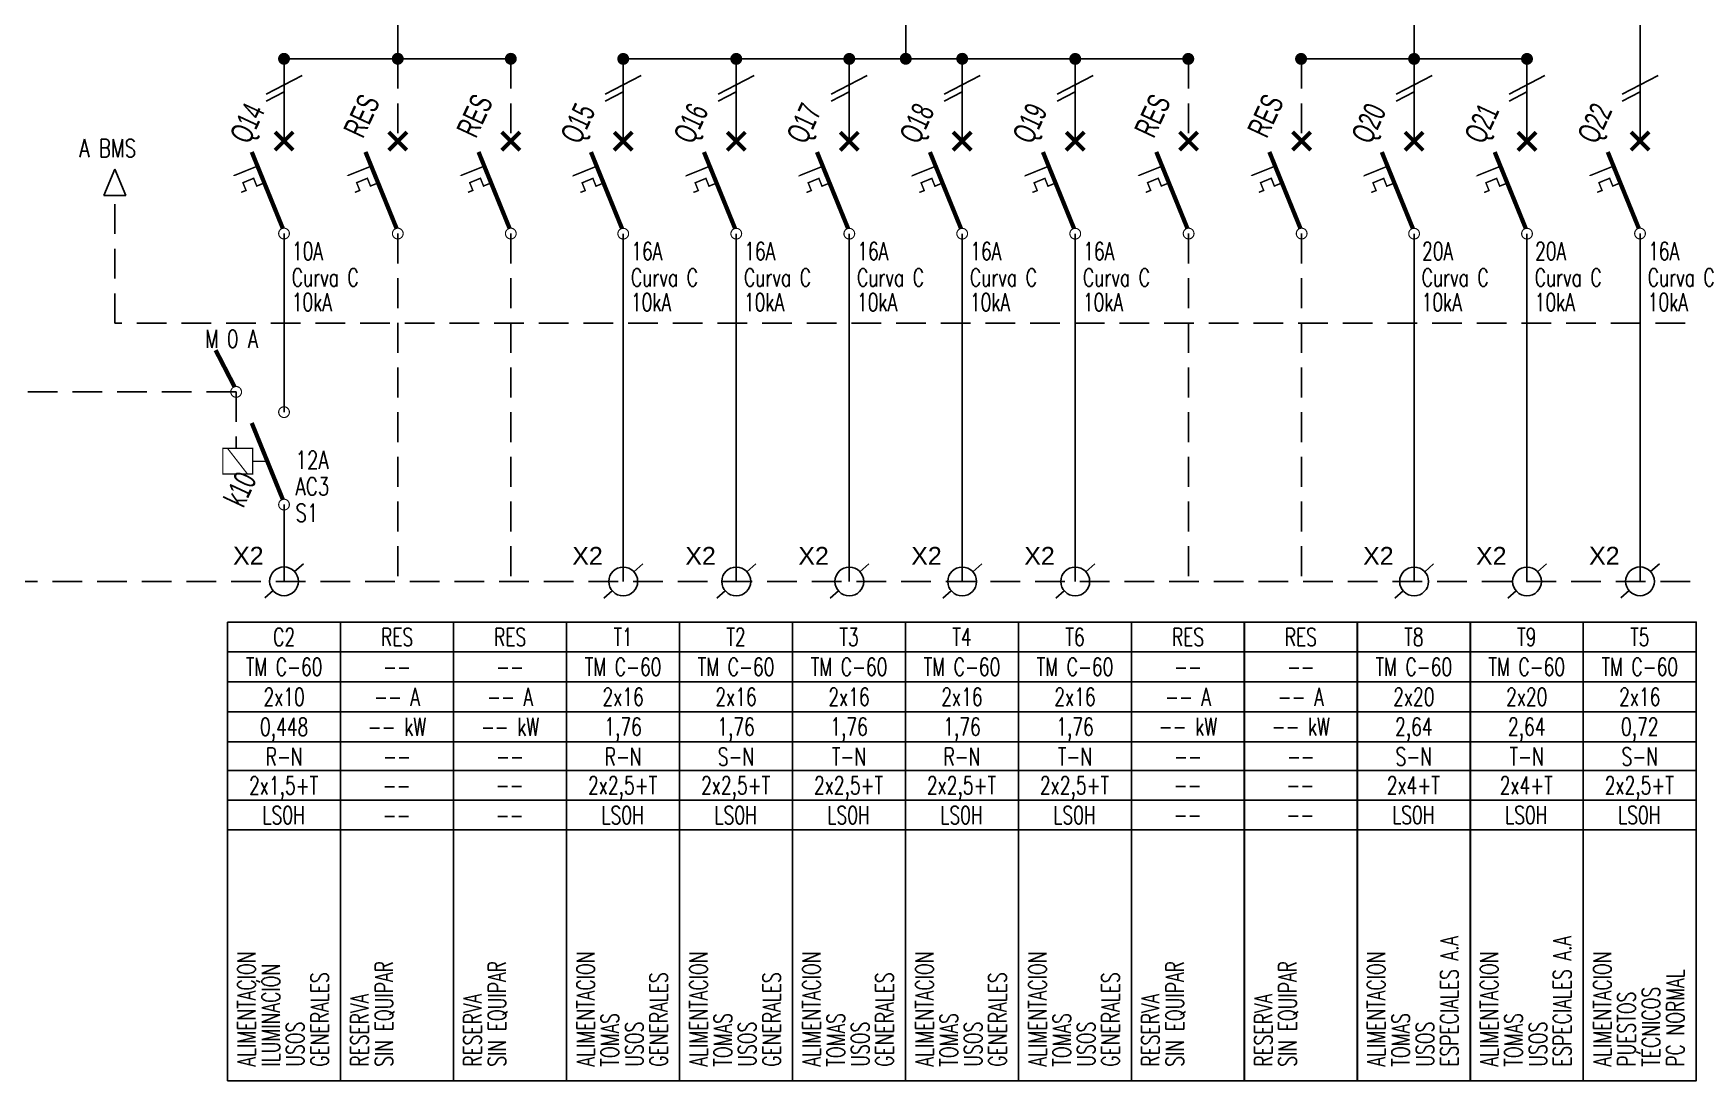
# Model space of a CAD drawing. Header units: millimetres. Extents: x 268.5 to 336.2, y -32.8 to -15.6.
# Drawn here: x 295.22 to 309.13, y -32.78 to -23.99 of the extents above; entities that cross this region are included whole.
import ezdxf
from ezdxf.enums import TextEntityAlignment as Align

# ---------------------------------------------------------------- set-up
doc = ezdxf.new("R2010")
doc.units = ezdxf.units.MM
doc.set_wipeout_variables(frame=1)
doc.linetypes.add('HIDDEN', pattern=[0.375, 0.25, -0.125])
doc.linetypes.add('PHANTOM', pattern=[63.5, 31.75, -6.35, 6.35, -6.35, 6.35, -6.35])
for name, color, linetype in [('IE-UN-BARRAS', 14, 'Continuous'), ('IE-UN-COMANDO', 11, 'HIDDEN'), ('IE-UN-CONDUCTOR', 14, 'Continuous'), ('IE-UN-INSTRUMENTOS', 171, 'Continuous'), ('IE-UN-INTERRUPTORES', 74, 'Continuous'), ('IE-UN-RECUADRO', 24, 'HIDDEN'), ('IE-UN-TEXTOS', 154, 'Continuous'), ('INSTRUMENTOS', 171, 'Continuous')]:
    doc.layers.add(name, color=color, linetype=linetype)
doc.styles.add('ARIAL', font='arial.ttf')
doc.styles.add('COTAS', font='romans.shx', dxfattribs={"width": 0.7})
doc.styles.add('ROMAND', font='romans.shx', dxfattribs={"height": 0.003})
doc.styles.get("Standard").update_dxf_attribs({"font": 'arial.ttf'})
doc.styles.add('UN-2016', font='romans.shx', dxfattribs={"width": 0.7, "height": 0.15})

# ---------------------------------------------------------------- blocks, each defined once
blk = doc.blocks.new('TM-DIN')
for points, const_width in [([(-0.076, 0.897), (0.076, 0.745)], 0.0333), ([(-0.076, 0.745), (0.076, 0.897)], 0.0333), ([(-0.01, 0.088), (-0.271, 0.73)], 0.0361), ([(-0.18, 0.464), (-0.229, 0.444), (-0.255, 0.509), (-0.345, 0.472), (-0.319, 0.407), (-0.36, 0.391)], 0.0125)]:
    blk.add_lwpolyline(points, dxfattribs=dict(const_width=const_width))
blk.add_lwpolyline([(-0.23, 0.608, 0.0125, 0.0125, 0), (-0.352, 0.559, 0.0624, 0, 0), (-0.431, 0.527, 0, 0, 0)], format="xyseb")
at = {"const_width": 0.00933}
blk.add_lwpolyline([(-0.045, 0.045, 1), (0.045, 0.045, 1)], format="xyb", close=True, dxfattribs=at)
at = {"style": 'UN-2016', "width": 0.7}
for tag, p in [('CAPAC', (0.068, -0.176)), ('CURVA', (0.065, -0.398)), ('CAPAC', (0.065, -0.605))]:
    blk.add_attdef(tag, p, '', height=0.15, dxfattribs=at)
blk = doc.blocks.new('BORNES')
for points in [[(0.089, 0.082), (0.164, 0.147)], [(-0.162, -0.139), (-0.092, -0.078)]]:
    blk.add_lwpolyline(points)
blk.add_circle((0, 0), 0.121)
at = {"layer": 'IE-UN-INSTRUMENTOS'}
blk.add_attdef('BORNES', (-0.428, 0.14), '', height=0.15, dxfattribs=at)
blk = doc.blocks.new('COND-1P-N')
for p, q in [((-0.302, -0.082), (0.302, 0.232)), ((-0.302, -0.201), (0, -0.043))]:
    blk.add_line(p, q)
blk = doc.blocks.new('PLANILLA-UNI')
blk.add_lwpolyline([(-0.85, -0.422), (-0.85, -7.322), (0.85, -7.322), (0.85, -0.422)], close=True)
for points in [[(-0.85, -0.872), (0.85, -0.872)], [(-0.85, -1.322), (0.85, -1.322)], [(-0.85, -1.772), (0.85, -1.772)], [(-0.85, -2.222), (0.85, -2.222)], [(-0.85, -2.655), (0.837, -2.655)], [(-0.85, -3.101), (0.837, -3.101)], [(-0.85, -3.548), (0.837, -3.548)]]:
    blk.add_lwpolyline(points)
at = {"style": 'ARIAL', "width": 0.7}
for tag, p in [('CIRCUITO', (0, -0.647)), ('PROTECCION', (0, -1.097)), ('CALIBRE', (0, -1.547)), ('POTENCIA', (0, -1.997)), ('FASES', (0, -2.447)), ('CABLE', (-0.006, -2.878)), ('FORMACIÓN', (-0.006, -3.325))]:
    blk.add_attdef(tag, text='', height=0.25, dxfattribs=at).set_placement(p, align=Align.MIDDLE_CENTER)
for tag, p in [('FUNCION', (-0.43, -7.109)), ('DESTINO', (-0.064, -7.109)), ('DESTINO', (0.303, -7.109)), ('DESTINO', (0.669, -7.109))]:
    blk.add_attdef(tag, p, '', height=0.25, rotation=90, dxfattribs=at)
blk = doc.blocks.new('CONTACTOR')
at = {"const_width": 0.00933}
for points in [[(-0.045, 0.821, 1), (0.045, 0.821, 1)], [(-0.045, 0.045, 1), (0.045, 0.045, 1)]]:
    blk.add_lwpolyline(points, format="xyb", close=True, dxfattribs=at)
for points, const_width in [([(-0.01, 0.088), (-0.271, 0.73)], 0.0361), ([(-0.472, 0.514), (-0.307, 0.302)], 0.0099), ([(-0.264, 0.409), (-0.14, 0.409)], 0.0099)]:
    blk.add_lwpolyline(points, dxfattribs=dict(const_width=const_width))
at = {"const_width": 0.0099}
blk.add_lwpolyline([(-0.264, 0.517), (-0.264, 0.302), (-0.514, 0.302), (-0.514, 0.517)], close=True, dxfattribs=at)
at = {"style": 'COTAS', "width": 0.75}
for tag, p in [('CAPAC', (0.096, 0.344)), ('CATEGORIA', (0.096, 0.123)), ('SERVICIO', (0.096, -0.099))]:
    blk.add_attdef(tag, p, '', height=0.15, dxfattribs=at)
blk = doc.blocks.new('S-M-0-A')
at = {"const_width": 0.0361}
blk.add_lwpolyline([(-0.013, 0.042), (-0.172, 0.35)], dxfattribs=at)
at = {"const_width": 0.00933}
blk.add_lwpolyline([(-0.045, 0, 1), (0.045, 0, 1)], format="xyb", close=True, dxfattribs=at)
at = {"style": 'ROMAND', "width": 0.75}
for s, p in [('M', (-0.203, 0.37)), ('0', (-0.029, 0.37)), ('A', (0.142, 0.37))]:
    blk.add_text(s, height=0.15, dxfattribs=at).set_placement(p, align=Align.CENTER)
blk = doc.blocks.new('zw$F919')
blk.add_wipeout([(-0.092, 0), (0.092, 0), (0, -0.221)])
blk.add_lwpolyline([(0, 0), (0.092, 0), (0, -0.221), (-0.092, 0)], close=True)

msp = doc.modelspace()

# ---------------------------------------------------------------- linework, layer by layer
at = {"layer": 'IE-UN-BARRAS', "ltscale": 5, "const_width": 0.05}
for points in [[(297.305, -24.204, 1), (297.355, -24.204, 1)], [(298.26, -24.204, 1), (298.31, -24.204, 1)], [(299.209, -24.204, 1), (299.259, -24.204, 1)], [(300.153, -24.205, 1), (300.203, -24.205, 1)], [(301.102, -24.205, 1), (301.152, -24.205, 1)], [(302.051, -24.205, 1), (302.101, -24.205, 1)], [(302.525, -24.204, 1), (302.575, -24.204, 1)], [(302.999, -24.204, 1), (303.049, -24.204, 1)], [(303.948, -24.205, 1), (303.998, -24.205, 1)], [(304.897, -24.205, 1), (304.947, -24.205, 1)], [(305.844, -24.205, 1), (305.894, -24.205, 1)], [(306.793, -24.205, 1), (306.843, -24.205, 1)], [(307.741, -24.205, 1), (307.791, -24.205, 1)]]:
    msp.add_lwpolyline(points, format="xyb", close=True, dxfattribs=at)
at = {"layer": 'IE-UN-BARRAS'}
for points in [[(300.178, -24.896), (300.178, -24.205)], [(301.127, -24.896), (301.127, -24.205)], [(302.076, -24.896), (302.076, -24.205)], [(303.024, -24.896), (303.024, -24.205)], [(303.973, -24.896), (303.973, -24.205)], [(306.818, -24.896), (306.818, -24.205)], [(307.766, -24.896), (307.766, -24.205)], [(308.715, -24.895), (308.715, -24.204)], [(300.178, -28.591), (300.178, -25.672)], [(301.127, -28.591), (301.127, -25.672)], [(302.076, -28.591), (302.076, -25.672)], [(303.024, -28.591), (303.024, -25.672)], [(303.973, -28.591), (303.973, -25.672)], [(306.818, -28.591), (306.818, -25.672)], [(307.766, -28.591), (307.766, -25.672)], [(308.715, -28.59), (308.715, -25.671)]]:
    msp.add_lwpolyline(points, dxfattribs=at)
at = {"layer": 'IE-UN-COMANDO'}
for points in [[(321.588, -27), (309.469, -27), (309.469, -26.423), (295.91, -26.423), (295.91, -25.351)], [(296.928, -27), (272.021, -27), (272.021, -26.018)], [(296.928, -27), (296.928, -27.474)]]:
    msp.add_lwpolyline(points, dxfattribs=at)
at = {"layer": 'IE-UN-CONDUCTOR'}
for points in [[(298.285, -24.204), (298.285, -22.149)], [(302.55, -24.205), (302.55, -22.15)], [(306.818, -24.205), (306.818, -22.15)], [(308.715, -24.203), (308.715, -22.148)], [(297.33, -24.895), (297.33, -24.204)], [(297.33, -24.204), (299.234, -24.204)], [(300.178, -24.204), (304.922, -24.205)], [(305.869, -24.205), (307.766, -24.205)], [(297.33, -27.17), (297.33, -25.671)], [(297.33, -28.59), (297.33, -27.946)]]:
    msp.add_lwpolyline(points, dxfattribs=at)
at = {"layer": 'IE-UN-CONDUCTOR', "linetype": 'HIDDEN'}
for points in [[(298.285, -24.204), (298.285, -24.895)], [(299.234, -24.204), (299.234, -24.895)], [(304.925, -24.204), (304.925, -24.895)], [(305.874, -24.204), (305.874, -24.895)], [(298.285, -25.671), (298.285, -28.591)], [(299.234, -25.671), (299.234, -28.59)], [(304.925, -25.671), (304.925, -28.59)], [(305.874, -25.671), (305.874, -28.59)]]:
    msp.add_lwpolyline(points, dxfattribs=at)
at = {"layer": 'IE-UN-RECUADRO'}
msp.add_lwpolyline([(269.136, -28.59), (336.165, -28.59), (336.165, -17.099), (269.136, -17.099), (269.136, -28.59)], dxfattribs=at)

# ---------------------------------------------------------------- block references
at = {"layer": 'IE-UN-INSTRUMENTOS'}
for p in [(297.33, -28.59), (300.178, -28.591), (301.127, -28.591), (302.076, -28.591), (303.024, -28.591), (303.973, -28.591), (306.818, -28.591), (307.766, -28.591), (308.715, -28.59)]:
    msp.add_blockref('BORNES', p, dxfattribs=at).add_auto_attribs({'BORNES': 'X2'})
at = {"layer": 'IE-UN-INTERRUPTORES', "xscale": 0.5000000000000001, "yscale": 0.5000000000000001, "zscale": 0.5000000000000001}
for p in [(297.33, -24.459), (300.178, -24.46), (301.127, -24.46), (302.076, -24.46), (303.024, -24.46), (303.973, -24.46), (306.818, -24.46), (307.766, -24.46), (308.715, -24.459)]:
    msp.add_blockref('COND-1P-N', p, dxfattribs=at)
at = {"layer": 'IE-UN-INTERRUPTORES'}
ref = msp.add_blockref('TM-DIN', (297.33, -25.716), dxfattribs=at)
ref.add_attrib('CURVA', 'Curva C', (297.395, -26.114), dxfattribs={"layer": 'IE-UN-TEXTOS', "height": 0.15, "style": 'UN-2016', "width": 0.7})
ref.add_attrib('CAPAC', '10A', (297.397, -25.893), dxfattribs={"layer": 'IE-UN-TEXTOS', "height": 0.15, "style": 'UN-2016', "width": 0.7})
ref.add_attrib('CAPAC', '10kA', (297.395, -26.321), dxfattribs={"layer": 'IE-UN-TEXTOS', "height": 0.15, "style": 'UN-2016', "width": 0.7})
for name, p in [('TM-DIN', (298.285, -25.716)), ('TM-DIN', (299.234, -25.716)), ('TM-DIN', (304.925, -25.716)), ('TM-DIN', (305.874, -25.716)), ('S-M-0-A', (296.928, -27))]:
    msp.add_blockref(name, p, dxfattribs=at)
ref = msp.add_blockref('TM-DIN', (300.178, -25.717), dxfattribs=at)
ref.add_attrib('CURVA', 'Curva C', (300.243, -26.115), dxfattribs={"layer": 'IE-UN-TEXTOS', "height": 0.15, "style": 'UN-2016', "width": 0.7})
ref.add_attrib('CAPAC', '16A', (300.246, -25.894), dxfattribs={"layer": 'IE-UN-TEXTOS', "height": 0.15, "style": 'UN-2016', "width": 0.7})
ref.add_attrib('CAPAC', '10kA', (300.243, -26.322), dxfattribs={"layer": 'IE-UN-TEXTOS', "height": 0.15, "style": 'UN-2016', "width": 0.7})
ref = msp.add_blockref('TM-DIN', (301.127, -25.717), dxfattribs=at)
ref.add_attrib('CURVA', 'Curva C', (301.192, -26.115), dxfattribs={"layer": 'IE-UN-TEXTOS', "height": 0.15, "style": 'UN-2016', "width": 0.7})
ref.add_attrib('CAPAC', '16A', (301.194, -25.894), dxfattribs={"layer": 'IE-UN-TEXTOS', "height": 0.15, "style": 'UN-2016', "width": 0.7})
ref.add_attrib('CAPAC', '10kA', (301.192, -26.322), dxfattribs={"layer": 'IE-UN-TEXTOS', "height": 0.15, "style": 'UN-2016', "width": 0.7})
ref = msp.add_blockref('TM-DIN', (302.076, -25.717), dxfattribs=at)
ref.add_attrib('CURVA', 'Curva C', (302.141, -26.115), dxfattribs={"layer": 'IE-UN-TEXTOS', "height": 0.15, "style": 'UN-2016', "width": 0.7})
ref.add_attrib('CAPAC', '16A', (302.143, -25.894), dxfattribs={"layer": 'IE-UN-TEXTOS', "height": 0.15, "style": 'UN-2016', "width": 0.7})
ref.add_attrib('CAPAC', '10kA', (302.141, -26.322), dxfattribs={"layer": 'IE-UN-TEXTOS', "height": 0.15, "style": 'UN-2016', "width": 0.7})
ref = msp.add_blockref('TM-DIN', (303.024, -25.717), dxfattribs=at)
ref.add_attrib('CURVA', 'Curva C', (303.089, -26.115), dxfattribs={"layer": 'IE-UN-TEXTOS', "height": 0.15, "style": 'UN-2016', "width": 0.7})
ref.add_attrib('CAPAC', '16A', (303.092, -25.894), dxfattribs={"layer": 'IE-UN-TEXTOS', "height": 0.15, "style": 'UN-2016', "width": 0.7})
ref.add_attrib('CAPAC', '10kA', (303.089, -26.322), dxfattribs={"layer": 'IE-UN-TEXTOS', "height": 0.15, "style": 'UN-2016', "width": 0.7})
ref = msp.add_blockref('TM-DIN', (303.973, -25.717), dxfattribs=at)
ref.add_attrib('CURVA', 'Curva C', (304.038, -26.115), dxfattribs={"layer": 'IE-UN-TEXTOS', "height": 0.15, "style": 'UN-2016', "width": 0.7})
ref.add_attrib('CAPAC', '16A', (304.04, -25.894), dxfattribs={"layer": 'IE-UN-TEXTOS', "height": 0.15, "style": 'UN-2016', "width": 0.7})
ref.add_attrib('CAPAC', '10kA', (304.038, -26.322), dxfattribs={"layer": 'IE-UN-TEXTOS', "height": 0.15, "style": 'UN-2016', "width": 0.7})
ref = msp.add_blockref('TM-DIN', (306.818, -25.717), dxfattribs=at)
ref.add_attrib('CURVA', 'Curva C', (306.882, -26.115), dxfattribs={"layer": 'IE-UN-TEXTOS', "height": 0.15, "style": 'UN-2016', "width": 0.7})
ref.add_attrib('CAPAC', '20A', (306.885, -25.893), dxfattribs={"layer": 'IE-UN-TEXTOS', "height": 0.15, "style": 'UN-2016', "width": 0.7})
ref.add_attrib('CAPAC', '10kA', (306.882, -26.322), dxfattribs={"layer": 'IE-UN-TEXTOS', "height": 0.15, "style": 'UN-2016', "width": 0.7})
ref = msp.add_blockref('TM-DIN', (307.766, -25.717), dxfattribs=at)
ref.add_attrib('CURVA', 'Curva C', (307.831, -26.115), dxfattribs={"layer": 'IE-UN-TEXTOS', "height": 0.15, "style": 'UN-2016', "width": 0.7})
ref.add_attrib('CAPAC', '20A', (307.834, -25.893), dxfattribs={"layer": 'IE-UN-TEXTOS', "height": 0.15, "style": 'UN-2016', "width": 0.7})
ref.add_attrib('CAPAC', '10kA', (307.831, -26.322), dxfattribs={"layer": 'IE-UN-TEXTOS', "height": 0.15, "style": 'UN-2016', "width": 0.7})
ref = msp.add_blockref('TM-DIN', (308.715, -25.716), dxfattribs=at)
ref.add_attrib('CURVA', 'Curva C', (308.78, -26.114), dxfattribs={"layer": 'IE-UN-TEXTOS', "height": 0.15, "style": 'UN-2016', "width": 0.7})
ref.add_attrib('CAPAC', '16A', (308.783, -25.893), dxfattribs={"layer": 'IE-UN-TEXTOS', "height": 0.15, "style": 'UN-2016', "width": 0.7})
ref.add_attrib('CAPAC', '10kA', (308.78, -26.321), dxfattribs={"layer": 'IE-UN-TEXTOS', "height": 0.15, "style": 'UN-2016', "width": 0.7})
ref = msp.add_blockref('CONTACTOR', (297.33, -27.991), dxfattribs=at)
ref.add_attrib('CAPAC', '12A', (297.426, -27.646), dxfattribs={"layer": 'IE-UN-TEXTOS', "height": 0.15, "style": 'COTAS', "width": 0.75})
ref.add_attrib('CATEGORIA', 'AC3', (297.426, -27.868), dxfattribs={"layer": 'IE-UN-TEXTOS', "height": 0.15, "style": 'COTAS', "width": 0.75})
ref.add_attrib('SERVICIO', 'S1', (297.426, -28.09), dxfattribs={"layer": 'IE-UN-TEXTOS', "height": 0.15, "style": 'COTAS', "width": 0.75})
at = {"layer": 'IE-UN-TEXTOS'}
ref = msp.add_blockref('PLANILLA-UNI', (297.331, -28.696), dxfattribs=dict(at, xscale=0.5581000000000002, yscale=0.5581000000000002, zscale=0.5581000000000002))
ref.add_attrib('CIRCUITO', 'C2', dxfattribs={"height": 0.15, "style": 'COTAS', "width": 0.7}).set_placement((297.331, -29.057), align=Align.MIDDLE_CENTER)
ref.add_attrib('PROTECCION', 'TM C-60', dxfattribs={"height": 0.15, "style": 'COTAS', "width": 0.7}).set_placement((297.331, -29.308), align=Align.MIDDLE_CENTER)
ref.add_attrib('CALIBRE', '2x10', dxfattribs={"height": 0.15, "style": 'COTAS', "width": 0.7}).set_placement((297.331, -29.56), align=Align.MIDDLE_CENTER)
ref.add_attrib('POTENCIA', '0,448', dxfattribs={"height": 0.15, "style": 'COTAS', "width": 0.7}).set_placement((297.331, -29.811), align=Align.MIDDLE_CENTER)
ref.add_attrib('FASES', 'R-N', dxfattribs={"height": 0.15, "style": 'COTAS', "width": 0.7}).set_placement((297.331, -30.062), align=Align.MIDDLE_CENTER)
ref.add_attrib('CABLE', '2x1,5+T', dxfattribs={"height": 0.15, "style": 'COTAS', "width": 0.7}).set_placement((297.327, -30.303), align=Align.MIDDLE_CENTER)
ref.add_attrib('FORMACIÓN', 'LS0H', dxfattribs={"height": 0.15, "style": 'COTAS', "width": 0.7}).set_placement((297.327, -30.552), align=Align.MIDDLE_CENTER)
ref.add_attrib('FUNCION', 'ALIMENTACION', (297.09, -32.664), dxfattribs={"height": 0.15, "rotation": 90, "style": 'COTAS', "width": 0.7})
ref.add_attrib('DESTINO', 'ILUMINACIÓN', (297.295, -32.664), dxfattribs={"height": 0.15, "rotation": 90, "style": 'COTAS', "width": 0.7})
ref.add_attrib('DESTINO', 'USOS', (297.499, -32.664), dxfattribs={"height": 0.15, "rotation": 90, "style": 'COTAS', "width": 0.7})
ref.add_attrib('DESTINO', 'GENERALES', (297.704, -32.664), dxfattribs={"height": 0.15, "rotation": 90, "style": 'COTAS', "width": 0.7})
ref = msp.add_blockref('PLANILLA-UNI', (298.279, -28.696), dxfattribs=dict(at, xscale=0.5581281457874344, yscale=0.5581281457874344, zscale=0.5581281457874344))
ref.add_attrib('FASES', '--', dxfattribs={"height": 0.15, "style": 'COTAS', "width": 0.7}).set_placement((298.279, -30.062), align=Align.MIDDLE_CENTER)
ref.add_attrib('CIRCUITO', 'RES', dxfattribs={"height": 0.15, "style": 'COTAS', "width": 0.7}).set_placement((298.279, -29.057), align=Align.MIDDLE_CENTER)
ref.add_attrib('PROTECCION', '--', dxfattribs={"height": 0.15, "style": 'COTAS', "width": 0.7}).set_placement((298.279, -29.308), align=Align.MIDDLE_CENTER)
ref.add_attrib('CALIBRE', '-- A', dxfattribs={"height": 0.15, "style": 'COTAS', "width": 0.7}).set_placement((298.279, -29.56), align=Align.MIDDLE_CENTER)
ref.add_attrib('POTENCIA', '-- kW', dxfattribs={"height": 0.15, "style": 'COTAS', "width": 0.7}).set_placement((298.279, -29.811), align=Align.MIDDLE_CENTER)
ref.add_attrib('CABLE', '--', dxfattribs={"height": 0.15, "style": 'COTAS', "width": 0.7}).set_placement((298.276, -30.303), align=Align.MIDDLE_CENTER)
ref.add_attrib('FORMACIÓN', '--', dxfattribs={"height": 0.15, "style": 'COTAS', "width": 0.7}).set_placement((298.276, -30.552), align=Align.MIDDLE_CENTER)
ref.add_attrib('FUNCION', 'RESERVA', (298.039, -32.664), dxfattribs={"height": 0.15, "rotation": 90, "style": 'COTAS', "width": 0.7})
ref.add_attrib('DESTINO', 'SIN EQUIPAR', (298.244, -32.664), dxfattribs={"height": 0.15, "rotation": 90, "style": 'COTAS', "width": 0.7})
ref = msp.add_blockref('PLANILLA-UNI', (299.228, -28.696), dxfattribs=dict(at, xscale=0.5581281457874344, yscale=0.5581281457874344, zscale=0.5581281457874344))
ref.add_attrib('FASES', '--', dxfattribs={"height": 0.15, "style": 'COTAS', "width": 0.7}).set_placement((299.228, -30.062), align=Align.MIDDLE_CENTER)
ref.add_attrib('CIRCUITO', 'RES', dxfattribs={"height": 0.15, "style": 'COTAS', "width": 0.7}).set_placement((299.228, -29.057), align=Align.MIDDLE_CENTER)
ref.add_attrib('PROTECCION', '--', dxfattribs={"height": 0.15, "style": 'COTAS', "width": 0.7}).set_placement((299.228, -29.308), align=Align.MIDDLE_CENTER)
ref.add_attrib('CALIBRE', '-- A', dxfattribs={"height": 0.15, "style": 'COTAS', "width": 0.7}).set_placement((299.228, -29.559), align=Align.MIDDLE_CENTER)
ref.add_attrib('POTENCIA', '-- kW', dxfattribs={"height": 0.15, "style": 'COTAS', "width": 0.7}).set_placement((299.228, -29.811), align=Align.MIDDLE_CENTER)
ref.add_attrib('CABLE', '--', dxfattribs={"height": 0.15, "style": 'COTAS', "width": 0.7}).set_placement((299.225, -30.302), align=Align.MIDDLE_CENTER)
ref.add_attrib('FORMACIÓN', '--', dxfattribs={"height": 0.15, "style": 'COTAS', "width": 0.7}).set_placement((299.225, -30.552), align=Align.MIDDLE_CENTER)
ref.add_attrib('FUNCION', 'RESERVA', (298.988, -32.664), dxfattribs={"height": 0.15, "rotation": 90, "style": 'COTAS', "width": 0.7})
ref.add_attrib('DESTINO', 'SIN EQUIPAR', (299.193, -32.664), dxfattribs={"height": 0.15, "rotation": 90, "style": 'COTAS', "width": 0.7})
ref = msp.add_blockref('PLANILLA-UNI', (300.177, -28.696), dxfattribs=dict(at, xscale=0.5581000000000002, yscale=0.5581000000000002, zscale=0.5581000000000002))
ref.add_attrib('CIRCUITO', 'T1', dxfattribs={"height": 0.15, "style": 'COTAS', "width": 0.7}).set_placement((300.177, -29.057), align=Align.MIDDLE_CENTER)
ref.add_attrib('PROTECCION', 'TM C-60', dxfattribs={"height": 0.15, "style": 'COTAS', "width": 0.7}).set_placement((300.177, -29.308), align=Align.MIDDLE_CENTER)
ref.add_attrib('CALIBRE', '2x16', dxfattribs={"height": 0.15, "style": 'COTAS', "width": 0.7}).set_placement((300.177, -29.559), align=Align.MIDDLE_CENTER)
ref.add_attrib('POTENCIA', '1,76', dxfattribs={"height": 0.15, "style": 'COTAS', "width": 0.7}).set_placement((300.177, -29.81), align=Align.MIDDLE_CENTER)
ref.add_attrib('FASES', 'R-N', dxfattribs={"height": 0.15, "style": 'COTAS', "width": 0.7}).set_placement((300.177, -30.062), align=Align.MIDDLE_CENTER)
ref.add_attrib('CABLE', '2x2,5+T', dxfattribs={"height": 0.15, "style": 'COTAS', "width": 0.7}).set_placement((300.173, -30.302), align=Align.MIDDLE_CENTER)
ref.add_attrib('FORMACIÓN', 'LS0H', dxfattribs={"height": 0.15, "style": 'COTAS', "width": 0.7}).set_placement((300.173, -30.552), align=Align.MIDDLE_CENTER)
ref.add_attrib('FUNCION', 'ALIMENTACION', (299.937, -32.664), dxfattribs={"height": 0.15, "rotation": 90, "style": 'COTAS', "width": 0.7})
ref.add_attrib('DESTINO', 'TOMAS', (300.141, -32.664), dxfattribs={"height": 0.15, "rotation": 90, "style": 'COTAS', "width": 0.7})
ref.add_attrib('DESTINO', 'USOS', (300.346, -32.664), dxfattribs={"height": 0.15, "rotation": 90, "style": 'COTAS', "width": 0.7})
ref.add_attrib('DESTINO', 'GENERALES', (300.55, -32.664), dxfattribs={"height": 0.15, "rotation": 90, "style": 'COTAS', "width": 0.7})
ref = msp.add_blockref('PLANILLA-UNI', (301.125, -28.696), dxfattribs=dict(at, xscale=0.5581000000000002, yscale=0.5581000000000002, zscale=0.5581000000000002))
ref.add_attrib('CIRCUITO', 'T2', dxfattribs={"height": 0.15, "style": 'COTAS', "width": 0.7}).set_placement((301.125, -29.057), align=Align.MIDDLE_CENTER)
ref.add_attrib('PROTECCION', 'TM C-60', dxfattribs={"height": 0.15, "style": 'COTAS', "width": 0.7}).set_placement((301.125, -29.308), align=Align.MIDDLE_CENTER)
ref.add_attrib('CALIBRE', '2x16', dxfattribs={"height": 0.15, "style": 'COTAS', "width": 0.7}).set_placement((301.125, -29.559), align=Align.MIDDLE_CENTER)
ref.add_attrib('POTENCIA', '1,76', dxfattribs={"height": 0.15, "style": 'COTAS', "width": 0.7}).set_placement((301.125, -29.81), align=Align.MIDDLE_CENTER)
ref.add_attrib('FASES', 'S-N', dxfattribs={"height": 0.15, "style": 'COTAS', "width": 0.7}).set_placement((301.125, -30.062), align=Align.MIDDLE_CENTER)
ref.add_attrib('CABLE', '2x2,5+T', dxfattribs={"height": 0.15, "style": 'COTAS', "width": 0.7}).set_placement((301.122, -30.302), align=Align.MIDDLE_CENTER)
ref.add_attrib('FORMACIÓN', 'LS0H', dxfattribs={"height": 0.15, "style": 'COTAS', "width": 0.7}).set_placement((301.122, -30.552), align=Align.MIDDLE_CENTER)
ref.add_attrib('FUNCION', 'ALIMENTACION', (300.885, -32.664), dxfattribs={"height": 0.15, "rotation": 90, "style": 'COTAS', "width": 0.7})
ref.add_attrib('DESTINO', 'TOMAS', (301.09, -32.664), dxfattribs={"height": 0.15, "rotation": 90, "style": 'COTAS', "width": 0.7})
ref.add_attrib('DESTINO', 'USOS', (301.294, -32.664), dxfattribs={"height": 0.15, "rotation": 90, "style": 'COTAS', "width": 0.7})
ref.add_attrib('DESTINO', 'GENERALES', (301.499, -32.664), dxfattribs={"height": 0.15, "rotation": 90, "style": 'COTAS', "width": 0.7})
ref = msp.add_blockref('PLANILLA-UNI', (302.074, -28.696), dxfattribs=dict(at, xscale=0.5581000000000002, yscale=0.5581000000000002, zscale=0.5581000000000002))
ref.add_attrib('CIRCUITO', 'T3', dxfattribs={"height": 0.15, "style": 'COTAS', "width": 0.7}).set_placement((302.074, -29.057), align=Align.MIDDLE_CENTER)
ref.add_attrib('PROTECCION', 'TM C-60', dxfattribs={"height": 0.15, "style": 'COTAS', "width": 0.7}).set_placement((302.074, -29.308), align=Align.MIDDLE_CENTER)
ref.add_attrib('CALIBRE', '2x16', dxfattribs={"height": 0.15, "style": 'COTAS', "width": 0.7}).set_placement((302.074, -29.559), align=Align.MIDDLE_CENTER)
ref.add_attrib('POTENCIA', '1,76', dxfattribs={"height": 0.15, "style": 'COTAS', "width": 0.7}).set_placement((302.074, -29.81), align=Align.MIDDLE_CENTER)
ref.add_attrib('FASES', 'T-N', dxfattribs={"height": 0.15, "style": 'COTAS', "width": 0.7}).set_placement((302.074, -30.062), align=Align.MIDDLE_CENTER)
ref.add_attrib('CABLE', '2x2,5+T', dxfattribs={"height": 0.15, "style": 'COTAS', "width": 0.7}).set_placement((302.07, -30.302), align=Align.MIDDLE_CENTER)
ref.add_attrib('FORMACIÓN', 'LS0H', dxfattribs={"height": 0.15, "style": 'COTAS', "width": 0.7}).set_placement((302.07, -30.552), align=Align.MIDDLE_CENTER)
ref.add_attrib('FUNCION', 'ALIMENTACION', (301.834, -32.664), dxfattribs={"height": 0.15, "rotation": 90, "style": 'COTAS', "width": 0.7})
ref.add_attrib('DESTINO', 'TOMAS', (302.038, -32.664), dxfattribs={"height": 0.15, "rotation": 90, "style": 'COTAS', "width": 0.7})
ref.add_attrib('DESTINO', 'USOS', (302.243, -32.664), dxfattribs={"height": 0.15, "rotation": 90, "style": 'COTAS', "width": 0.7})
ref.add_attrib('DESTINO', 'GENERALES', (302.447, -32.664), dxfattribs={"height": 0.15, "rotation": 90, "style": 'COTAS', "width": 0.7})
ref = msp.add_blockref('PLANILLA-UNI', (303.022, -28.696), dxfattribs=dict(at, xscale=0.5581000000000002, yscale=0.5581000000000002, zscale=0.5581000000000002))
ref.add_attrib('CIRCUITO', 'T4', dxfattribs={"height": 0.15, "style": 'COTAS', "width": 0.7}).set_placement((303.022, -29.057), align=Align.MIDDLE_CENTER)
ref.add_attrib('PROTECCION', 'TM C-60', dxfattribs={"height": 0.15, "style": 'COTAS', "width": 0.7}).set_placement((303.022, -29.308), align=Align.MIDDLE_CENTER)
ref.add_attrib('CALIBRE', '2x16', dxfattribs={"height": 0.15, "style": 'COTAS', "width": 0.7}).set_placement((303.022, -29.559), align=Align.MIDDLE_CENTER)
ref.add_attrib('POTENCIA', '1,76', dxfattribs={"height": 0.15, "style": 'COTAS', "width": 0.7}).set_placement((303.022, -29.81), align=Align.MIDDLE_CENTER)
ref.add_attrib('FASES', 'R-N', dxfattribs={"height": 0.15, "style": 'COTAS', "width": 0.7}).set_placement((303.022, -30.062), align=Align.MIDDLE_CENTER)
ref.add_attrib('CABLE', '2x2,5+T', dxfattribs={"height": 0.15, "style": 'COTAS', "width": 0.7}).set_placement((303.018, -30.302), align=Align.MIDDLE_CENTER)
ref.add_attrib('FORMACIÓN', 'LS0H', dxfattribs={"height": 0.15, "style": 'COTAS', "width": 0.7}).set_placement((303.018, -30.552), align=Align.MIDDLE_CENTER)
ref.add_attrib('FUNCION', 'ALIMENTACION', (302.782, -32.664), dxfattribs={"height": 0.15, "rotation": 90, "style": 'COTAS', "width": 0.7})
ref.add_attrib('DESTINO', 'TOMAS', (302.987, -32.664), dxfattribs={"height": 0.15, "rotation": 90, "style": 'COTAS', "width": 0.7})
ref.add_attrib('DESTINO', 'USOS', (303.191, -32.664), dxfattribs={"height": 0.15, "rotation": 90, "style": 'COTAS', "width": 0.7})
ref.add_attrib('DESTINO', 'GENERALES', (303.395, -32.664), dxfattribs={"height": 0.15, "rotation": 90, "style": 'COTAS', "width": 0.7})
ref = msp.add_blockref('PLANILLA-UNI', (303.971, -28.696), dxfattribs=dict(at, xscale=0.5581000000000002, yscale=0.5581000000000002, zscale=0.5581000000000002))
ref.add_attrib('CIRCUITO', 'T6', dxfattribs={"height": 0.15, "style": 'COTAS', "width": 0.7}).set_placement((303.971, -29.057), align=Align.MIDDLE_CENTER)
ref.add_attrib('PROTECCION', 'TM C-60', dxfattribs={"height": 0.15, "style": 'COTAS', "width": 0.7}).set_placement((303.971, -29.308), align=Align.MIDDLE_CENTER)
ref.add_attrib('CALIBRE', '2x16', dxfattribs={"height": 0.15, "style": 'COTAS', "width": 0.7}).set_placement((303.971, -29.559), align=Align.MIDDLE_CENTER)
ref.add_attrib('POTENCIA', '1,76', dxfattribs={"height": 0.15, "style": 'COTAS', "width": 0.7}).set_placement((303.971, -29.81), align=Align.MIDDLE_CENTER)
ref.add_attrib('FASES', 'T-N', dxfattribs={"height": 0.15, "style": 'COTAS', "width": 0.7}).set_placement((303.971, -30.062), align=Align.MIDDLE_CENTER)
ref.add_attrib('CABLE', '2x2,5+T', dxfattribs={"height": 0.15, "style": 'COTAS', "width": 0.7}).set_placement((303.967, -30.302), align=Align.MIDDLE_CENTER)
ref.add_attrib('FORMACIÓN', 'LS0H', dxfattribs={"height": 0.15, "style": 'COTAS', "width": 0.7}).set_placement((303.967, -30.552), align=Align.MIDDLE_CENTER)
ref.add_attrib('FUNCION', 'ALIMENTACION', (303.731, -32.664), dxfattribs={"height": 0.15, "rotation": 90, "style": 'COTAS', "width": 0.7})
ref.add_attrib('DESTINO', 'TOMAS', (303.935, -32.664), dxfattribs={"height": 0.15, "rotation": 90, "style": 'COTAS', "width": 0.7})
ref.add_attrib('DESTINO', 'USOS', (304.14, -32.664), dxfattribs={"height": 0.15, "rotation": 90, "style": 'COTAS', "width": 0.7})
ref.add_attrib('DESTINO', 'GENERALES', (304.344, -32.664), dxfattribs={"height": 0.15, "rotation": 90, "style": 'COTAS', "width": 0.7})
ref = msp.add_blockref('PLANILLA-UNI', (304.92, -28.696), dxfattribs=dict(at, xscale=0.5581281457874344, yscale=0.5581281457874344, zscale=0.5581281457874344))
ref.add_attrib('FASES', '--', dxfattribs={"height": 0.15, "style": 'COTAS', "width": 0.7}).set_placement((304.92, -30.062), align=Align.MIDDLE_CENTER)
ref.add_attrib('CIRCUITO', 'RES', dxfattribs={"height": 0.15, "style": 'COTAS', "width": 0.7}).set_placement((304.92, -29.057), align=Align.MIDDLE_CENTER)
ref.add_attrib('PROTECCION', '--', dxfattribs={"height": 0.15, "style": 'COTAS', "width": 0.7}).set_placement((304.92, -29.308), align=Align.MIDDLE_CENTER)
ref.add_attrib('CALIBRE', '-- A', dxfattribs={"height": 0.15, "style": 'COTAS', "width": 0.7}).set_placement((304.92, -29.559), align=Align.MIDDLE_CENTER)
ref.add_attrib('POTENCIA', '-- kW', dxfattribs={"height": 0.15, "style": 'COTAS', "width": 0.7}).set_placement((304.92, -29.81), align=Align.MIDDLE_CENTER)
ref.add_attrib('CABLE', '--', dxfattribs={"height": 0.15, "style": 'COTAS', "width": 0.7}).set_placement((304.916, -30.302), align=Align.MIDDLE_CENTER)
ref.add_attrib('FORMACIÓN', '--', dxfattribs={"height": 0.15, "style": 'COTAS', "width": 0.7}).set_placement((304.916, -30.551), align=Align.MIDDLE_CENTER)
ref.add_attrib('FUNCION', 'RESERVA', (304.679, -32.664), dxfattribs={"height": 0.15, "rotation": 90, "style": 'COTAS', "width": 0.7})
ref.add_attrib('DESTINO', 'SIN EQUIPAR', (304.884, -32.664), dxfattribs={"height": 0.15, "rotation": 90, "style": 'COTAS', "width": 0.7})
ref = msp.add_blockref('PLANILLA-UNI', (305.867, -28.696), dxfattribs=dict(at, xscale=0.5581281457874344, yscale=0.5581281457874344, zscale=0.5581281457874344))
ref.add_attrib('FASES', '--', dxfattribs={"height": 0.15, "style": 'COTAS', "width": 0.7}).set_placement((305.867, -30.062), align=Align.MIDDLE_CENTER)
ref.add_attrib('CIRCUITO', 'RES', dxfattribs={"height": 0.15, "style": 'COTAS', "width": 0.7}).set_placement((305.867, -29.057), align=Align.MIDDLE_CENTER)
ref.add_attrib('PROTECCION', '--', dxfattribs={"height": 0.15, "style": 'COTAS', "width": 0.7}).set_placement((305.867, -29.308), align=Align.MIDDLE_CENTER)
ref.add_attrib('CALIBRE', '-- A', dxfattribs={"height": 0.15, "style": 'COTAS', "width": 0.7}).set_placement((305.867, -29.559), align=Align.MIDDLE_CENTER)
ref.add_attrib('POTENCIA', '-- kW', dxfattribs={"height": 0.15, "style": 'COTAS', "width": 0.7}).set_placement((305.867, -29.81), align=Align.MIDDLE_CENTER)
ref.add_attrib('CABLE', '--', dxfattribs={"height": 0.15, "style": 'COTAS', "width": 0.7}).set_placement((305.863, -30.302), align=Align.MIDDLE_CENTER)
ref.add_attrib('FORMACIÓN', '--', dxfattribs={"height": 0.15, "style": 'COTAS', "width": 0.7}).set_placement((305.863, -30.551), align=Align.MIDDLE_CENTER)
ref.add_attrib('FUNCION', 'RESERVA', (305.627, -32.664), dxfattribs={"height": 0.15, "rotation": 90, "style": 'COTAS', "width": 0.7})
ref.add_attrib('DESTINO', 'SIN EQUIPAR', (305.831, -32.664), dxfattribs={"height": 0.15, "rotation": 90, "style": 'COTAS', "width": 0.7})
ref = msp.add_blockref('PLANILLA-UNI', (306.816, -28.696), dxfattribs=dict(at, xscale=0.5581000000000002, yscale=0.5581000000000002, zscale=0.5581000000000002))
ref.add_attrib('CIRCUITO', 'T8', dxfattribs={"height": 0.15, "style": 'COTAS', "width": 0.7}).set_placement((306.816, -29.057), align=Align.MIDDLE_CENTER)
ref.add_attrib('PROTECCION', 'TM C-60', dxfattribs={"height": 0.15, "style": 'COTAS', "width": 0.7}).set_placement((306.816, -29.308), align=Align.MIDDLE_CENTER)
ref.add_attrib('CALIBRE', '2x20', dxfattribs={"height": 0.15, "style": 'COTAS', "width": 0.7}).set_placement((306.816, -29.559), align=Align.MIDDLE_CENTER)
ref.add_attrib('POTENCIA', '2,64', dxfattribs={"height": 0.15, "style": 'COTAS', "width": 0.7}).set_placement((306.816, -29.81), align=Align.MIDDLE_CENTER)
ref.add_attrib('FASES', 'S-N', dxfattribs={"height": 0.15, "style": 'COTAS', "width": 0.7}).set_placement((306.816, -30.061), align=Align.MIDDLE_CENTER)
ref.add_attrib('CABLE', '2x4+T', dxfattribs={"height": 0.15, "style": 'COTAS', "width": 0.7}).set_placement((306.812, -30.302), align=Align.MIDDLE_CENTER)
ref.add_attrib('FORMACIÓN', 'LS0H', dxfattribs={"height": 0.15, "style": 'COTAS', "width": 0.7}).set_placement((306.812, -30.551), align=Align.MIDDLE_CENTER)
ref.add_attrib('FUNCION', 'ALIMENTACION', (306.575, -32.664), dxfattribs={"height": 0.15, "rotation": 90, "style": 'COTAS', "width": 0.7})
ref.add_attrib('DESTINO', 'TOMAS', (306.78, -32.664), dxfattribs={"height": 0.15, "rotation": 90, "style": 'COTAS', "width": 0.7})
ref.add_attrib('DESTINO', 'USOS', (306.985, -32.664), dxfattribs={"height": 0.15, "rotation": 90, "style": 'COTAS', "width": 0.7})
ref.add_attrib('DESTINO', 'ESPECIALES A.A', (307.189, -32.664), dxfattribs={"height": 0.15, "rotation": 90, "style": 'COTAS', "width": 0.7})
ref = msp.add_blockref('PLANILLA-UNI', (307.764, -28.696), dxfattribs=dict(at, xscale=0.5581000000000002, yscale=0.5581000000000002, zscale=0.5581000000000002))
ref.add_attrib('CIRCUITO', 'T9', dxfattribs={"height": 0.15, "style": 'COTAS', "width": 0.7}).set_placement((307.764, -29.057), align=Align.MIDDLE_CENTER)
ref.add_attrib('PROTECCION', 'TM C-60', dxfattribs={"height": 0.15, "style": 'COTAS', "width": 0.7}).set_placement((307.764, -29.308), align=Align.MIDDLE_CENTER)
ref.add_attrib('CALIBRE', '2x20', dxfattribs={"height": 0.15, "style": 'COTAS', "width": 0.7}).set_placement((307.764, -29.559), align=Align.MIDDLE_CENTER)
ref.add_attrib('POTENCIA', '2,64', dxfattribs={"height": 0.15, "style": 'COTAS', "width": 0.7}).set_placement((307.764, -29.81), align=Align.MIDDLE_CENTER)
ref.add_attrib('FASES', 'T-N', dxfattribs={"height": 0.15, "style": 'COTAS', "width": 0.7}).set_placement((307.764, -30.061), align=Align.MIDDLE_CENTER)
ref.add_attrib('CABLE', '2x4+T', dxfattribs={"height": 0.15, "style": 'COTAS', "width": 0.7}).set_placement((307.76, -30.302), align=Align.MIDDLE_CENTER)
ref.add_attrib('FORMACIÓN', 'LS0H', dxfattribs={"height": 0.15, "style": 'COTAS', "width": 0.7}).set_placement((307.76, -30.551), align=Align.MIDDLE_CENTER)
ref.add_attrib('FUNCION', 'ALIMENTACION', (307.524, -32.664), dxfattribs={"height": 0.15, "rotation": 90, "style": 'COTAS', "width": 0.7})
ref.add_attrib('DESTINO', 'TOMAS', (307.728, -32.664), dxfattribs={"height": 0.15, "rotation": 90, "style": 'COTAS', "width": 0.7})
ref.add_attrib('DESTINO', 'USOS', (307.933, -32.664), dxfattribs={"height": 0.15, "rotation": 90, "style": 'COTAS', "width": 0.7})
ref.add_attrib('DESTINO', 'ESPECIALES A.A', (308.137, -32.664), dxfattribs={"height": 0.15, "rotation": 90, "style": 'COTAS', "width": 0.7})
ref = msp.add_blockref('PLANILLA-UNI', (308.713, -28.696), dxfattribs=dict(at, xscale=0.5581000000000002, yscale=0.5581000000000002, zscale=0.5581000000000002))
ref.add_attrib('CIRCUITO', 'T5', dxfattribs={"height": 0.15, "style": 'COTAS', "width": 0.7}).set_placement((308.713, -29.057), align=Align.MIDDLE_CENTER)
ref.add_attrib('PROTECCION', 'TM C-60', dxfattribs={"height": 0.15, "style": 'COTAS', "width": 0.7}).set_placement((308.713, -29.308), align=Align.MIDDLE_CENTER)
ref.add_attrib('CALIBRE', '2x16', dxfattribs={"height": 0.15, "style": 'COTAS', "width": 0.7}).set_placement((308.713, -29.559), align=Align.MIDDLE_CENTER)
ref.add_attrib('POTENCIA', '0,72', dxfattribs={"height": 0.15, "style": 'COTAS', "width": 0.7}).set_placement((308.713, -29.81), align=Align.MIDDLE_CENTER)
ref.add_attrib('FASES', 'S-N', dxfattribs={"height": 0.15, "style": 'COTAS', "width": 0.7}).set_placement((308.713, -30.061), align=Align.MIDDLE_CENTER)
ref.add_attrib('CABLE', '2x2,5+T', dxfattribs={"height": 0.15, "style": 'COTAS', "width": 0.7}).set_placement((308.709, -30.302), align=Align.MIDDLE_CENTER)
ref.add_attrib('FORMACIÓN', 'LS0H', dxfattribs={"height": 0.15, "style": 'COTAS', "width": 0.7}).set_placement((308.709, -30.551), align=Align.MIDDLE_CENTER)
ref.add_attrib('FUNCION', 'ALIMENTACION', (308.473, -32.664), dxfattribs={"height": 0.15, "rotation": 90, "style": 'COTAS', "width": 0.7})
ref.add_attrib('DESTINO', 'PUESTOS', (308.677, -32.664), dxfattribs={"height": 0.15, "rotation": 90, "style": 'COTAS', "width": 0.7})
ref.add_attrib('DESTINO', 'TÉCNICOS', (308.882, -32.664), dxfattribs={"height": 0.15, "rotation": 90, "style": 'COTAS', "width": 0.7})
ref.add_attrib('DESTINO', 'PC NORMAL', (309.086, -32.664), dxfattribs={"height": 0.15, "rotation": 90, "style": 'COTAS', "width": 0.7})

# ---------------------------------------------------------------- texts
at = {"layer": 'IE-UN-TEXTOS', "style": 'ROMAND', "width": 0.75}
msp.add_text('A BMS', height=0.15, rotation=360, dxfattribs=at).set_placement((295.85, -24.954), align=Align.MIDDLE)
at = {"layer": 'INSTRUMENTOS', "linetype": 'PHANTOM', "width": 0.65}
for s, rotation, p in [('Q14', 425, (297.037, -24.93)), ('RES', 425, (297.992, -24.881)), ('RES', 425, (298.941, -24.88)), ('Q15', 65, (299.813, -24.931)), ('Q16', 65, (300.762, -24.931)), ('Q17', 65, (301.711, -24.931)), ('Q18', 65, (302.659, -24.931)), ('Q19', 65, (303.608, -24.931)), ('RES', 425, (304.632, -24.88)), ('RES', 425, (305.581, -24.88)), ('Q20', 65, (306.453, -24.931)), ('Q21', 65, (307.402, -24.931)), ('Q22', 65, (308.351, -24.93)), ('k10', 425, (296.989, -27.981))]:
    msp.add_text(s, height=0.1877, rotation=rotation, dxfattribs=at).set_placement(p)

# ---------------------------------------------------------------- next in the draw order: block references
at = {"layer": 'IE-UN-COMANDO', "rotation": 180}
msp.add_blockref('zw$F919', (295.91, -25.351), dxfattribs=at)

doc.saveas('drawing.dxf')
